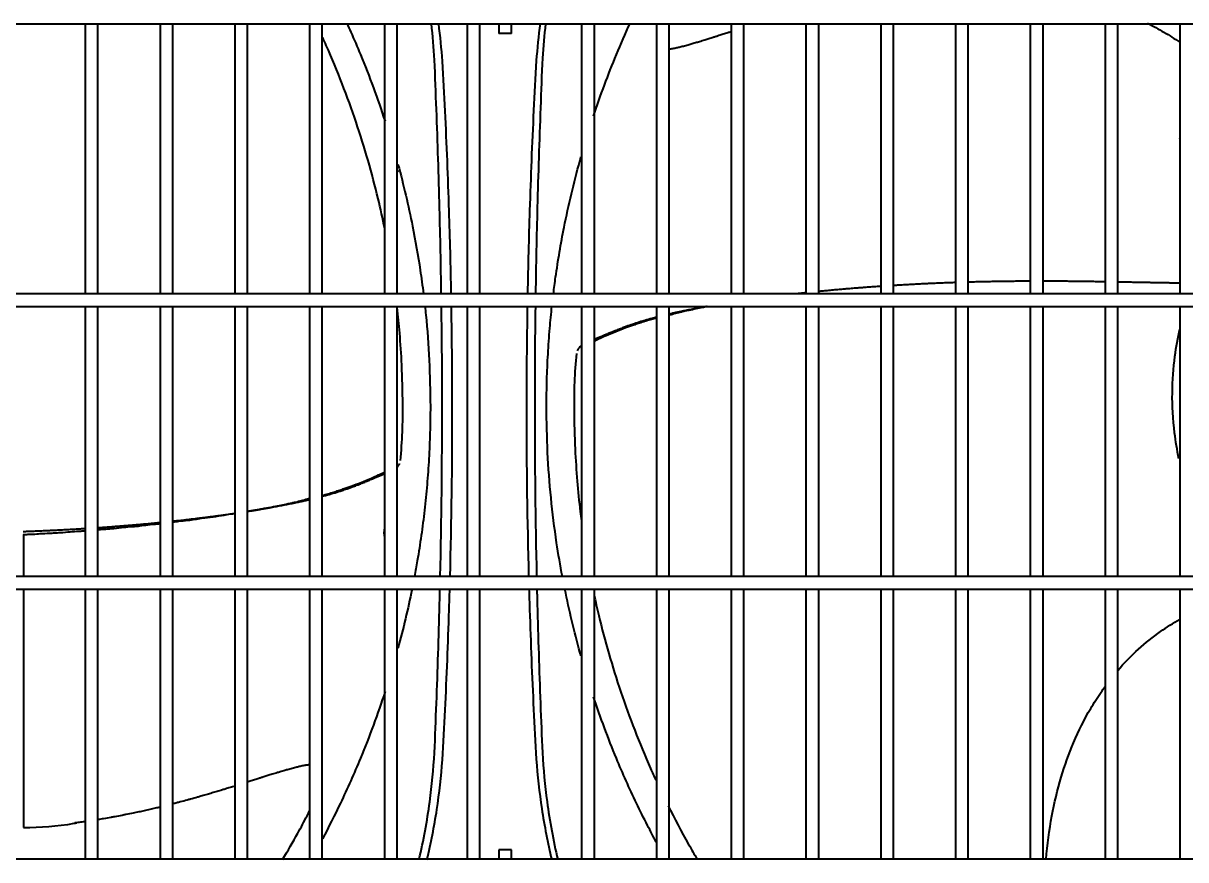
# Model space of a CAD drawing. Extents: x 58467 to 79089, y -33726 to -17391.
# Drawn here: x 72322.65 to 72359.18, y -19846.09 to -19819.82 of the extents above; entities that cross this region are included whole.
import ezdxf

# ---------------------------------------------------------------- set-up
doc = ezdxf.new("R2010")
doc.units = 0
doc.header["$LTSCALE"] = 100
doc.layers.add('+ENTE-ST-DOSEME USTU KONDDRENAJ', color=110, linetype='DOSEMEUSTUKONDENSDRENAJ_LINE', lineweight=40)
doc.linetypes.add('DOSEMEUSTUKONDENSDRENAJ_LINE', pattern='A,300,-40,["CD",Standard,S=15,R=0,X=-35,Y=-7.5],0', length=340)

# ---------------------------------------------------------------- blocks, each defined once
blk = doc.blocks.new('MAGAZA')
at = {"color": 3}
for p, q in [((54065.854, -32520.918, -3.539), (54184.216, -32520.918, -3.539)), ((54112.404, -32520.919, -3.539), (54112.404, -32529.398, -3.539)), ((54112.804, -32529.398, -3.539), (54112.804, -32520.919, -3.539)), ((54114.754, -32520.919, -3.539), (54114.754, -32529.398, -3.539)), ((54115.154, -32529.398, -3.539), (54115.154, -32520.919, -3.539)), ((54117.104, -32520.919, -3.539), (54117.104, -32529.398, -3.539)), ((54117.503, -32529.398, -3.539), (54117.503, -32520.919, -3.539)), ((54119.453, -32520.919, -3.539), (54119.453, -32529.398, -3.539)), ((54119.853, -32529.398, -3.539), (54119.853, -32520.919, -3.539)), ((54121.803, -32520.919, -3.539), (54121.803, -32529.398, -3.539)), ((54122.203, -32529.398, -3.539), (54122.203, -32520.919, -3.539)), ((54124.402, -32520.919, -3.539), (54124.402, -32529.397, -3.539)), ((54124.802, -32529.397, -3.539), (54124.802, -32520.919, -3.539)), ((54125.402, -32520.918, -3.539), (54125.402, -32521.218, -3.539)), ((54125.802, -32521.218, -3.539), (54125.802, -32520.918, -3.539)), ((54128.002, -32520.919, -3.539), (54128.002, -32529.398, -3.539)), ((54128.402, -32529.398, -3.539), (54128.402, -32520.919, -3.539)), ((54130.351, -32520.919, -3.539), (54130.351, -32529.398, -3.539)), ((54130.751, -32529.398, -3.539), (54130.751, -32520.919, -3.539)), ((54132.701, -32520.919, -3.539), (54132.701, -32529.398, -3.539)), ((54133.101, -32529.398, -3.539), (54133.101, -32520.919, -3.539)), ((54135.051, -32520.919, -3.539), (54135.051, -32529.398, -3.539)), ((54135.451, -32529.398, -3.539), (54135.451, -32520.919, -3.539)), ((54137.4, -32520.919, -3.539), (54137.4, -32529.398, -3.539)), ((54137.8, -32529.398, -3.539), (54137.8, -32520.919, -3.539)), ((54139.75, -32520.919, -3.539), (54139.75, -32529.398, -3.539)), ((54140.15, -32529.398, -3.539), (54140.15, -32520.919, -3.539)), ((54142.1, -32520.919, -3.539), (54142.1, -32529.398, -3.539)), ((54142.5, -32529.398, -3.539), (54142.5, -32520.919, -3.539)), ((54144.449, -32520.919, -3.539), (54144.449, -32529.398, -3.539)), ((54144.849, -32529.398, -3.539), (54144.849, -32520.919, -3.539)), ((54146.799, -32520.919, -3.539), (54146.799, -32529.398, -3.539)), ((54146.794, -32524.529, -3.539), (54146.799, -32524.524, -3.539)), ((54122.252, -32525.539, -3.539), (54122.203, -32525.58, -3.539)), ((54146.799, -32528.481, -3.539), (54146.796, -32528.48, -3.539)), ((54146.799, -32528.481, -3.539), (54146.796, -32528.48, -3.539)), ((54184.216, -32529.397, -3.539), (54065.854, -32529.397, -3.539)), ((54065.854, -32529.797, -3.539), (54184.216, -32529.797, -3.539)), ((54112.404, -32529.798, -3.539), (54112.404, -32538.275, -3.539)), ((54112.804, -32538.275, -3.539), (54112.804, -32529.798, -3.539)), ((54114.754, -32529.798, -3.539), (54114.754, -32538.275, -3.539)), ((54115.154, -32538.275, -3.539), (54115.154, -32529.798, -3.539)), ((54117.104, -32529.798, -3.539), (54117.104, -32538.275, -3.539)), ((54117.503, -32538.275, -3.539), (54117.503, -32529.798, -3.539)), ((54119.453, -32529.798, -3.539), (54119.453, -32538.275, -3.539)), ((54119.853, -32538.275, -3.539), (54119.853, -32529.798, -3.539)), ((54121.803, -32529.798, -3.539), (54121.803, -32538.275, -3.539)), ((54122.203, -32538.275, -3.539), (54122.203, -32529.798, -3.539)), ((54124.402, -32529.797, -3.539), (54124.402, -32538.276, -3.539)), ((54124.802, -32538.276, -3.539), (54124.802, -32529.797, -3.539)), ((54128.002, -32529.798, -3.539), (54128.002, -32538.275, -3.539)), ((54128.402, -32538.275, -3.539), (54128.402, -32529.798, -3.539)), ((54130.351, -32529.798, -3.539), (54130.351, -32538.275, -3.539)), ((54130.751, -32538.275, -3.539), (54130.751, -32529.798, -3.539)), ((54132.701, -32529.798, -3.539), (54132.701, -32538.275, -3.539)), ((54133.101, -32538.275, -3.539), (54133.101, -32529.798, -3.539)), ((54135.051, -32529.798, -3.539), (54135.051, -32538.275, -3.539)), ((54135.451, -32538.275, -3.539), (54135.451, -32529.798, -3.539)), ((54137.4, -32529.798, -3.539), (54137.4, -32538.275, -3.539)), ((54137.8, -32538.275, -3.539), (54137.8, -32529.798, -3.539)), ((54139.75, -32529.798, -3.539), (54139.75, -32538.275, -3.539)), ((54140.15, -32538.275, -3.539), (54140.15, -32529.798, -3.539)), ((54142.1, -32529.798, -3.539), (54142.1, -32538.275, -3.539)), ((54142.5, -32538.275, -3.539), (54142.5, -32529.798, -3.539)), ((54144.449, -32529.798, -3.539), (54144.449, -32538.275, -3.539)), ((54144.849, -32538.275, -3.539), (54144.849, -32529.798, -3.539)), ((54146.799, -32529.798, -3.539), (54146.799, -32538.275, -3.539)), ((54110.459, -32536.955, -3.539), (54110.459, -32538.276, -3.539)), ((54184.216, -32538.276, -3.539), (54065.854, -32538.276, -3.539)), ((54065.854, -32538.676, -3.539), (54184.216, -32538.676, -3.539)), ((54110.459, -32538.676, -3.539), (54110.459, -32546.153, -3.539)), ((54112.404, -32538.675, -3.539), (54112.404, -32547.154, -3.539)), ((54112.804, -32547.154, -3.539), (54112.804, -32538.675, -3.539)), ((54114.754, -32538.675, -3.539), (54114.754, -32547.154, -3.539)), ((54115.154, -32547.154, -3.539), (54115.154, -32538.675, -3.539)), ((54117.104, -32538.675, -3.539), (54117.104, -32547.154, -3.539)), ((54117.503, -32547.154, -3.539), (54117.503, -32538.675, -3.539)), ((54119.453, -32538.675, -3.539), (54119.453, -32547.154, -3.539)), ((54119.853, -32547.154, -3.539), (54119.853, -32538.675, -3.539)), ((54121.803, -32538.675, -3.539), (54121.803, -32547.154, -3.539)), ((54122.203, -32547.154, -3.539), (54122.203, -32538.675, -3.539)), ((54124.402, -32538.676, -3.539), (54124.402, -32547.154, -3.539)), ((54124.802, -32547.154, -3.539), (54124.802, -32538.676, -3.539)), ((54128.002, -32538.675, -3.539), (54128.002, -32547.154, -3.539)), ((54128.402, -32547.154, -3.539), (54128.402, -32538.675, -3.539)), ((54130.351, -32538.675, -3.539), (54130.351, -32547.154, -3.539)), ((54130.751, -32547.154, -3.539), (54130.751, -32538.675, -3.539)), ((54132.701, -32538.675, -3.539), (54132.701, -32547.154, -3.539)), ((54133.101, -32547.154, -3.539), (54133.101, -32538.675, -3.539)), ((54135.051, -32538.675, -3.539), (54135.051, -32547.154, -3.539)), ((54135.451, -32547.154, -3.539), (54135.451, -32538.675, -3.539)), ((54137.4, -32538.675, -3.539), (54137.4, -32547.154, -3.539)), ((54137.8, -32547.154, -3.539), (54137.8, -32538.675, -3.539)), ((54139.75, -32538.675, -3.539), (54139.75, -32547.154, -3.539)), ((54140.15, -32547.154, -3.539), (54140.15, -32538.675, -3.539)), ((54142.1, -32538.675, -3.539), (54142.1, -32547.154, -3.539)), ((54142.5, -32547.154, -3.539), (54142.5, -32538.675, -3.539)), ((54144.449, -32538.675, -3.539), (54144.449, -32547.154, -3.539)), ((54144.849, -32547.154, -3.539), (54144.849, -32538.675, -3.539)), ((54146.799, -32538.675, -3.539), (54146.799, -32547.154, -3.539)), ((54184.216, -32547.154, -3.539), (54065.854, -32547.154, -3.539)), ((54125.402, -32546.854, -3.539), (54125.402, -32547.154, -3.539)), ((54125.802, -32546.854, -3.539), (54125.402, -32546.854, -3.539)), ((54125.802, -32547.154, -3.539), (54125.802, -32546.854, -3.539))]:
    blk.add_line(p, q, dxfattribs=at)
for radius, start, end in [(1.1, 171.8382, 188.1618), (1.795, 261.0565, 262.7284)]:
    blk.add_arc((54122.891, -32536.902, -3.539), radius, start, end, dxfattribs=at)
for points, knots in [([(54120.623, -32520.905, -3.539), (54120.665, -32520.996, -3.539), (54120.812, -32521.321, -3.539), (54121.246, -32522.332, -3.539), (54121.593, -32523.271, -3.539), (54121.824, -32523.979, -3.539)], [0, 0, 0, 0, 0.090907, 0.323924, 1, 1, 1, 1]), ([(54123.592, -32529.396, -3.539), (54123.579, -32528.502, -3.539), (54123.561, -32527.609, -3.539), (54123.512, -32525.679, -3.539), (54123.479, -32524.643, -3.539), (54123.419, -32523.09, -3.539), (54123.403, -32522.572, -3.539), (54123.354, -32521.674, -3.539), (54123.323, -32521.294, -3.539), (54123.28, -32520.916, -3.539)], [0, 0, 0, 0, 0.315659, 0.315659, 0.681641, 0.681641, 0.864632, 0.864632, 1, 1, 1, 1]), ([(54123.904, -32529.397, -3.539), (54123.888, -32528.527, -3.539), (54123.866, -32527.658, -3.539), (54123.805, -32525.745, -3.539), (54123.763, -32524.702, -3.539), (54123.687, -32523.138, -3.539), (54123.666, -32522.616, -3.539), (54123.601, -32521.701, -3.539), (54123.561, -32521.308, -3.539), (54123.509, -32520.915, -3.539)], [0, 0, 0, 0, 0.307076, 0.307076, 0.675824, 0.675824, 0.860198, 0.860198, 1, 1, 1, 1]), ([(54125.802, -32521.218, -3.539), (54125.802, -32521.218, -3.539), (54125.8, -32521.218, -3.539), (54125.791, -32521.218, -3.539), (54125.782, -32521.218, -3.539), (54125.758, -32521.218, -3.539), (54125.743, -32521.218, -3.539), (54125.707, -32521.218, -3.539), (54125.687, -32521.218, -3.539), (54125.645, -32521.218, -3.539), (54125.622, -32521.218, -3.539), (54125.577, -32521.218, -3.539), (54125.555, -32521.218, -3.539), (54125.512, -32521.218, -3.539), (54125.492, -32521.218, -3.539), (54125.458, -32521.218, -3.539), (54125.443, -32521.218, -3.539), (54125.419, -32521.218, -3.539), (54125.411, -32521.218, -3.539), (54125.403, -32521.218, -3.539), (54125.402, -32521.218, -3.539), (54125.402, -32521.218, -3.539)], [0, 0, 0, 0, 0.072796, 0.072796, 0.180355, 0.180355, 0.287914, 0.287914, 0.395473, 0.395473, 0.503031, 0.503031, 0.61059, 0.61059, 0.718149, 0.718149, 0.825708, 0.825708, 0.933267, 0.933267, 1, 1, 1, 1]), ([(54126.695, -32520.916, -3.539), (54126.644, -32521.3, -3.539), (54126.604, -32521.688, -3.539), (54126.54, -32522.597, -3.539), (54126.518, -32523.119, -3.539), (54126.442, -32524.686, -3.539), (54126.4, -32525.732, -3.539), (54126.339, -32527.65, -3.539), (54126.317, -32528.523, -3.539), (54126.301, -32529.396, -3.539)], [0, 0, 0, 0, 0.136943, 0.136943, 0.321752, 0.321752, 0.691369, 0.691369, 1, 1, 1, 1]), ([(54126.865, -32520.918, -3.539), (54126.825, -32521.275, -3.539), (54126.794, -32521.634, -3.539), (54126.744, -32522.513, -3.539), (54126.728, -32523.034, -3.539), (54126.668, -32524.596, -3.539), (54126.635, -32525.638, -3.539), (54126.585, -32527.585, -3.539), (54126.566, -32528.491, -3.539), (54126.553, -32529.396, -3.539)], [0, 0, 0, 0, 0.126998, 0.126998, 0.311253, 0.311253, 0.679764, 0.679764, 1, 1, 1, 1]), ([(54128.376, -32523.814, -3.539), (54128.592, -32523.162, -3.539), (54128.957, -32522.184, -3.539), (54129.374, -32521.229, -3.539), (54129.522, -32520.905, -3.539)], [0, 0, 0, 0, 0.658433, 1, 1, 1, 1]), ([(54130.744, -32521.712, -3.539), (54130.746, -32521.712, -3.539), (54130.766, -32521.709, -3.539), (54130.803, -32521.703, -3.539), (54130.866, -32521.692, -3.539), (54130.926, -32521.68, -3.539), (54131.003, -32521.664, -3.539), (54131.082, -32521.645, -3.539), (54131.163, -32521.625, -3.539), (54131.236, -32521.606, -3.539), (54131.309, -32521.586, -3.539), (54131.397, -32521.562, -3.539), (54131.488, -32521.535, -3.539), (54131.595, -32521.504, -3.539), (54131.69, -32521.476, -3.539), (54131.787, -32521.446, -3.539), (54131.886, -32521.415, -3.539), (54132.001, -32521.379, -3.539), (54132.119, -32521.342, -3.539), (54132.224, -32521.309, -3.539), (54132.33, -32521.275, -3.539), (54132.453, -32521.236, -3.539), (54132.579, -32521.196, -3.539), (54132.66, -32521.171, -3.539), (54132.696, -32521.159, -3.539), (54132.7, -32521.158, -3.539)], [0, 0, 0, 0, 0.004044, 0.044465, 0.084886, 0.125307, 0.165729, 0.22636, 0.266782, 0.307203, 0.347624, 0.388045, 0.448677, 0.489098, 0.54973, 0.590151, 0.630573, 0.691204, 0.751836, 0.792257, 0.832679, 0.89331, 0.953942, 0.994364, 1, 1, 1, 1]), ([(54145.782, -32520.901, -3.539), (54145.958, -32520.988, -3.539), (54146.303, -32521.176, -3.539), (54146.636, -32521.386, -3.539), (54146.799, -32521.498, -3.539)], [0, 0, 0, 0, 0.500416, 1, 1, 1, 1]), ([(54121.815, -32527.352, -3.539), (54121.751, -32527.038, -3.539), (54121.504, -32525.925, -3.539), (54120.954, -32524.007, -3.539), (54120.299, -32522.316, -3.539), (54119.903, -32521.434, -3.539), (54119.865, -32521.351, -3.539)], [0, 0, 0, 0, 0.157183, 0.558604, 0.95857, 1, 1, 1, 1]), ([(54127.115, -32529.394, -3.539), (54127.137, -32529.221, -3.539), (54127.194, -32528.784, -3.539), (54127.303, -32528.087, -3.539), (54127.529, -32526.865, -3.539), (54127.765, -32525.871, -3.539), (54127.969, -32525.142, -3.539), (54127.98, -32525.099, -3.539)], [0, 0, 0, 0, 0.119341, 0.301439, 0.482327, 0.969974, 1, 1, 1, 1]), ([(54122.23, -32525.336, -3.539), (54122.405, -32525.976, -3.539), (54122.665, -32527.076, -3.539), (54122.903, -32528.436, -3.539), (54122.999, -32529.146, -3.539), (54123.03, -32529.394, -3.539)], [0, 0, 0, 0, 0.48072, 0.818915, 1, 1, 1, 1]), ([(54137.401, -32529.163, -3.539), (54137.396, -32529.163, -3.539), (54137.327, -32529.168, -3.539), (54137.207, -32529.176, -3.539), (54137.043, -32529.188, -3.539), (54136.897, -32529.199, -3.539), (54136.752, -32529.21, -3.539), (54136.593, -32529.222, -3.539), (54136.435, -32529.235, -3.539), (54136.278, -32529.248, -3.539), (54136.12, -32529.262, -3.539), (54135.979, -32529.274, -3.539), (54135.822, -32529.289, -3.539), (54135.68, -32529.302, -3.539), (54135.545, -32529.315, -3.539), (54135.473, -32529.322, -3.539), (54135.449, -32529.324, -3.539)], [0, 0, 0, 0, 0.007103, 0.105116, 0.178625, 0.252135, 0.325644, 0.399153, 0.497166, 0.570676, 0.644185, 0.742198, 0.791204, 0.889217, 0.962726, 1, 1, 1, 1]), ([(54139.753, -32529.045, -3.539), (54139.733, -32529.045, -3.539), (54139.664, -32529.048, -3.539), (54139.53, -32529.053, -3.539), (54139.382, -32529.058, -3.539), (54139.218, -32529.065, -3.539), (54139.07, -32529.071, -3.539), (54138.904, -32529.078, -3.539), (54138.753, -32529.085, -3.539), (54138.603, -32529.092, -3.539), (54138.437, -32529.101, -3.539), (54138.291, -32529.109, -3.539), (54138.129, -32529.118, -3.539), (54137.984, -32529.126, -3.539), (54137.864, -32529.133, -3.539), (54137.809, -32529.137, -3.539), (54137.802, -32529.137, -3.539)], [0, 0, 0, 0, 0.030761, 0.106414, 0.207284, 0.257719, 0.358589, 0.434241, 0.509893, 0.585546, 0.661198, 0.762068, 0.812503, 0.913373, 0.989026, 1, 1, 1, 1]), ([(54142.098, -32529.002, -3.539), (54142.043, -32529.002, -3.539), (54141.954, -32529.003, -3.539), (54141.798, -32529.004, -3.539), (54141.665, -32529.005, -3.539), (54141.501, -32529.006, -3.539), (54141.369, -32529.008, -3.539), (54141.205, -32529.01, -3.539), (54141.074, -32529.012, -3.539), (54140.909, -32529.015, -3.539), (54140.777, -32529.018, -3.539), (54140.61, -32529.021, -3.539), (54140.475, -32529.024, -3.539), (54140.307, -32529.028, -3.539), (54140.208, -32529.031, -3.539), (54140.143, -32529.033, -3.539)], [0, 0, 0, 0, 0.083725, 0.134792, 0.236924, 0.28799, 0.390123, 0.441189, 0.543321, 0.594388, 0.69652, 0.747586, 0.849719, 0.900785, 1, 1, 1, 1]), ([(54144.448, -32529.02, -3.539), (54144.411, -32529.02, -3.539), (54144.327, -32529.018, -3.539), (54144.211, -32529.017, -3.539), (54144.068, -32529.015, -3.539), (54143.939, -32529.012, -3.539), (54143.791, -32529.01, -3.539), (54143.658, -32529.009, -3.539), (54143.526, -32529.007, -3.539), (54143.378, -32529.006, -3.539), (54143.248, -32529.005, -3.539), (54143.102, -32529.004, -3.539), (54142.973, -32529.003, -3.539), (54142.827, -32529.002, -3.539), (54142.681, -32529.002, -3.539), (54142.571, -32529.002, -3.539), (54142.511, -32529.002, -3.539), (54142.499, -32529.002, -3.539)], [0, 0, 0, 0, 0.058456, 0.133376, 0.183323, 0.283216, 0.333162, 0.408082, 0.483002, 0.532949, 0.632842, 0.682788, 0.757708, 0.832628, 0.907548, 0.982468, 1, 1, 1, 1]), ([(54146.799, -32529.062, -3.539), (54146.797, -32529.062, -3.539), (54146.753, -32529.061, -3.539), (54146.681, -32529.06, -3.539), (54146.574, -32529.059, -3.539), (54146.475, -32529.058, -3.539), (54146.374, -32529.056, -3.539), (54146.258, -32529.054, -3.539), (54146.156, -32529.053, -3.539), (54146.04, -32529.05, -3.539), (54145.922, -32529.048, -3.539), (54145.803, -32529.046, -3.539), (54145.698, -32529.044, -3.539), (54145.59, -32529.042, -3.539), (54145.467, -32529.04, -3.539), (54145.339, -32529.037, -3.539), (54145.214, -32529.035, -3.539), (54145.088, -32529.032, -3.539), (54144.963, -32529.03, -3.539), (54144.884, -32529.028, -3.539), (54144.851, -32529.028, -3.539), (54144.85, -32529.028, -3.539)], [0, 0, 0, 0, 0.002758, 0.072208, 0.118509, 0.164809, 0.234259, 0.28056, 0.35001, 0.396311, 0.465761, 0.535212, 0.581512, 0.627812, 0.697263, 0.766713, 0.813014, 0.882464, 0.951915, 0.998215, 1, 1, 1, 1]), ([(54135.049, -32529.365, -3.539), (54135.003, -32529.37, -3.539), (54134.927, -32529.378, -3.539), (54134.83, -32529.389, -3.539), (54134.779, -32529.394, -3.539), (54134.758, -32529.397, -3.539)], [0, 0, 0, 0, 0.46864, 0.785024, 1, 1, 1, 1]), ([(54122.306, -32534.636, -3.539), (54122.336, -32534.333, -3.539), (54122.379, -32533.741, -3.539), (54122.384, -32532.739, -3.539), (54122.36, -32531.706, -3.539), (54122.294, -32530.692, -3.539), (54122.235, -32530.092, -3.539), (54122.205, -32529.824, -3.539)], [0, 0, 0, 0, 0.183902, 0.361313, 0.620544, 0.830062, 1, 1, 1, 1]), ([(54123.077, -32529.796, -3.539), (54123.086, -32529.882, -3.539), (54123.145, -32530.444, -3.539), (54123.227, -32531.489, -3.539), (54123.241, -32532.45, -3.539), (54123.248, -32532.933, -3.539)], [0, 0, 0, 0, 0.083377, 0.539095, 1, 1, 1, 1]), ([(54126.897, -32532.933, -3.539), (54126.9, -32532.658, -3.539), (54126.904, -32532.11, -3.539), (54126.941, -32531.291, -3.539), (54126.995, -32530.52, -3.539), (54127.044, -32530.023, -3.539), (54127.068, -32529.796, -3.539)], [0, 0, 0, 0, 0.262384, 0.523093, 0.782124, 1, 1, 1, 1]), ([(54131.97, -32529.797, -3.539), (54131.969, -32529.797, -3.539), (54131.871, -32529.815, -3.539), (54131.624, -32529.868, -3.539), (54131.391, -32529.912, -3.539), (54131.041, -32529.989, -3.539), (54130.883, -32530.038, -3.539), (54130.756, -32530.069, -3.539), (54130.752, -32530.07, -3.539)], [0, 0, 0, 0, 0.002202, 0.228493, 0.627967, 0.70862, 0.991569, 1, 1, 1, 1]), ([(54131.922, -32529.798, -3.539), (54131.914, -32529.799, -3.539), (54131.878, -32529.805, -3.539), (54131.786, -32529.822, -3.539), (54131.675, -32529.843, -3.539), (54131.538, -32529.869, -3.539), (54131.43, -32529.89, -3.539), (54131.294, -32529.917, -3.539), (54131.187, -32529.939, -3.539), (54131.066, -32529.965, -3.539), (54130.96, -32529.988, -3.539), (54130.851, -32530.012, -3.539), (54130.782, -32530.028, -3.539), (54130.752, -32530.035, -3.539)], [0, 0, 0, 0, 0.019315, 0.08873, 0.227561, 0.296976, 0.435806, 0.505221, 0.644052, 0.713467, 0.81759, 0.921713, 1, 1, 1, 1]), ([(54130.351, -32530.134, -3.539), (54130.331, -32530.139, -3.539), (54130.286, -32530.151, -3.539), (54130.203, -32530.174, -3.539), (54130.103, -32530.201, -3.539), (54130.004, -32530.23, -3.539), (54129.909, -32530.258, -3.539), (54129.811, -32530.289, -3.539), (54129.715, -32530.319, -3.539), (54129.631, -32530.347, -3.539), (54129.549, -32530.375, -3.539), (54129.456, -32530.407, -3.539), (54129.364, -32530.44, -3.539), (54129.285, -32530.47, -3.539), (54129.207, -32530.499, -3.539), (54129.131, -32530.529, -3.539), (54129.044, -32530.563, -3.539), (54128.97, -32530.593, -3.539), (54128.898, -32530.623, -3.539), (54128.837, -32530.648, -3.539), (54128.776, -32530.674, -3.539), (54128.709, -32530.703, -3.539), (54128.642, -32530.731, -3.539), (54128.577, -32530.759, -3.539), (54128.525, -32530.782, -3.539), (54128.47, -32530.806, -3.539), (54128.431, -32530.823, -3.539), (54128.404, -32530.835, -3.539), (54128.394, -32530.839, -3.539)], [0, 0, 0, 0, 0.025302, 0.058842, 0.109154, 0.159465, 0.193006, 0.243317, 0.293628, 0.327169, 0.36071, 0.411021, 0.461332, 0.494873, 0.528414, 0.578725, 0.612266, 0.662577, 0.696118, 0.729658, 0.763199, 0.79674, 0.847051, 0.880592, 0.914133, 0.947674, 0.981214, 1, 1, 1, 1]), ([(54130.35, -32530.162, -3.539), (54130.314, -32530.171, -3.539), (54130.215, -32530.197, -3.539), (54130.091, -32530.234, -3.539), (54129.995, -32530.262, -3.539), (54129.905, -32530.289, -3.539), (54129.782, -32530.33, -3.539), (54129.601, -32530.39, -3.539), (54129.261, -32530.511, -3.539), (54128.886, -32530.663, -3.539), (54128.558, -32530.806, -3.539), (54128.439, -32530.865, -3.539), (54128.399, -32530.884, -3.539)], [0, 0, 0, 0, 0.053839, 0.149249, 0.203333, 0.226493, 0.301247, 0.373104, 0.496736, 0.801431, 0.930492, 1, 1, 1, 1]), ([(54146.771, -32534.577, -3.539), (54146.712, -32534.302, -3.539), (54146.667, -32534.031, -3.539), (54146.526, -32532.901, -3.539), (54146.549, -32532.09, -3.539), (54146.683, -32531.062, -3.539), (54146.734, -32530.775, -3.539), (54146.796, -32530.504, -3.539)], [0, 0, 0, 0, 0.178319, 0.178319, 0.758219, 0.758219, 1, 1, 1, 1]), ([(54127.998, -32531.028, -3.539), (54127.987, -32531.034, -3.539), (54127.95, -32531.058, -3.539), (54127.909, -32531.105, -3.539), (54127.875, -32531.156, -3.539), (54127.861, -32531.183, -3.539)], [0, 0, 0, 0, 0.14858, 0.57746, 1, 1, 1, 1]), ([(54127.839, -32531.269, -3.539), (54127.809, -32531.573, -3.539), (54127.766, -32532.165, -3.539), (54127.761, -32533.166, -3.539), (54127.785, -32534.2, -3.539), (54127.855, -32535.264, -3.539), (54127.93, -32536.014, -3.539), (54127.982, -32536.432, -3.539), (54127.994, -32536.531, -3.539)], [0, 0, 0, 0, 0.167977, 0.330025, 0.566807, 0.758181, 0.942521, 1, 1, 1, 1]), ([(54123.248, -32532.933, -3.539), (54123.246, -32533.208, -3.539), (54123.241, -32533.756, -3.539), (54123.205, -32534.575, -3.539), (54123.147, -32535.387, -3.539), (54123.067, -32536.192, -3.539), (54122.965, -32536.989, -3.539), (54122.857, -32537.684, -3.539), (54122.78, -32538.112, -3.539), (54122.749, -32538.278, -3.539)], [0, 0, 0, 0, 0.153416, 0.305853, 0.457308, 0.607781, 0.75727, 0.905773, 1, 1, 1, 1]), ([(54127.397, -32538.279, -3.539), (54127.33, -32537.925, -3.539), (54127.191, -32537.105, -3.539), (54127.03, -32535.805, -3.539), (54126.918, -32534.376, -3.539), (54126.904, -32533.416, -3.539), (54126.897, -32532.933, -3.539)], [0, 0, 0, 0, 0.200697, 0.464092, 0.73053, 1, 1, 1, 1]), ([(54122.206, -32534.834, -3.539), (54122.217, -32534.823, -3.539), (54122.244, -32534.79, -3.539), (54122.27, -32534.75, -3.539), (54122.284, -32534.722, -3.539)], [0, 0, 0, 0, 0.363149, 1, 1, 1, 1]), ([(54119.854, -32535.729, -3.539), (54119.87, -32535.724, -3.539), (54119.948, -32535.703, -3.539), (54120.055, -32535.672, -3.539), (54120.15, -32535.644, -3.539), (54120.241, -32535.616, -3.539), (54120.363, -32535.575, -3.539), (54120.544, -32535.516, -3.539), (54120.884, -32535.395, -3.539), (54121.259, -32535.242, -3.539), (54121.609, -32535.09, -3.539), (54121.747, -32535.021, -3.539), (54121.804, -32534.993, -3.539)], [0, 0, 0, 0, 0.024177, 0.119177, 0.173029, 0.19609, 0.270523, 0.342071, 0.465172, 0.768559, 0.897066, 1, 1, 1, 1]), ([(54119.856, -32535.755, -3.539), (54119.881, -32535.749, -3.539), (54119.943, -32535.732, -3.539), (54120.042, -32535.704, -3.539), (54120.141, -32535.676, -3.539), (54120.236, -32535.647, -3.539), (54120.335, -32535.617, -3.539), (54120.431, -32535.586, -3.539), (54120.514, -32535.559, -3.539), (54120.596, -32535.531, -3.539), (54120.689, -32535.499, -3.539), (54120.781, -32535.465, -3.539), (54120.86, -32535.436, -3.539), (54120.938, -32535.406, -3.539), (54121.015, -32535.377, -3.539), (54121.101, -32535.342, -3.539), (54121.175, -32535.312, -3.539), (54121.247, -32535.283, -3.539), (54121.308, -32535.257, -3.539), (54121.369, -32535.232, -3.539), (54121.437, -32535.203, -3.539), (54121.503, -32535.174, -3.539), (54121.568, -32535.146, -3.539), (54121.62, -32535.124, -3.539), (54121.675, -32535.1, -3.539), (54121.721, -32535.08, -3.539), (54121.771, -32535.058, -3.539), (54121.796, -32535.047, -3.539), (54121.807, -32535.042, -3.539)], [0, 0, 0, 0, 0.03153, 0.081147, 0.130764, 0.163842, 0.21346, 0.263077, 0.296155, 0.329233, 0.37885, 0.428467, 0.461545, 0.494623, 0.54424, 0.577319, 0.626936, 0.660014, 0.693092, 0.72617, 0.759248, 0.808865, 0.841943, 0.875021, 0.908099, 0.941178, 0.974256, 1, 1, 1, 1]), ([(54117.504, -32536.225, -3.539), (54117.541, -32536.218, -3.539), (54117.666, -32536.19, -3.539), (54117.838, -32536.163, -3.539), (54118.033, -32536.134, -3.539), (54118.232, -32536.099, -3.539), (54118.521, -32536.037, -3.539), (54118.754, -32535.994, -3.539), (54119.105, -32535.917, -3.539), (54119.281, -32535.862, -3.539), (54119.429, -32535.827, -3.539), (54119.452, -32535.822, -3.539)], [0, 0, 0, 0, 0.053106, 0.183061, 0.25229, 0.323469, 0.470338, 0.72961, 0.781957, 0.965599, 1, 1, 1, 1]), ([(54117.505, -32536.229, -3.539), (54117.538, -32536.223, -3.539), (54117.613, -32536.211, -3.539), (54117.732, -32536.192, -3.539), (54117.861, -32536.171, -3.539), (54117.991, -32536.149, -3.539), (54118.12, -32536.127, -3.539), (54118.233, -32536.107, -3.539), (54118.359, -32536.084, -3.539), (54118.47, -32536.063, -3.539), (54118.607, -32536.037, -3.539), (54118.716, -32536.016, -3.539), (54118.851, -32535.989, -3.539), (54118.959, -32535.966, -3.539), (54119.079, -32535.941, -3.539), (54119.185, -32535.918, -3.539), (54119.304, -32535.891, -3.539), (54119.393, -32535.871, -3.539), (54119.443, -32535.859, -3.539), (54119.453, -32535.857, -3.539)], [0, 0, 0, 0, 0.048356, 0.112135, 0.175914, 0.239693, 0.303472, 0.367251, 0.409771, 0.49481, 0.537329, 0.622368, 0.664887, 0.749926, 0.792445, 0.856225, 0.920004, 0.983783, 1, 1, 1, 1]), ([(54115.155, -32536.534, -3.539), (54115.181, -32536.532, -3.539), (54115.238, -32536.525, -3.539), (54115.355, -32536.513, -3.539), (54115.492, -32536.497, -3.539), (54115.644, -32536.48, -3.539), (54115.796, -32536.462, -3.539), (54115.932, -32536.446, -3.539), (54116.083, -32536.427, -3.539), (54116.22, -32536.41, -3.539), (54116.372, -32536.391, -3.539), (54116.509, -32536.373, -3.539), (54116.644, -32536.354, -3.539), (54116.792, -32536.334, -3.539), (54116.923, -32536.315, -3.539), (54117.031, -32536.3, -3.539), (54117.081, -32536.293, -3.539), (54117.101, -32536.29, -3.539)], [0, 0, 0, 0, 0.039359, 0.085754, 0.178543, 0.248135, 0.317727, 0.410516, 0.456911, 0.5497, 0.619292, 0.688884, 0.758476, 0.828068, 0.920857, 0.967252, 1, 1, 1, 1]), ([(54115.158, -32536.564, -3.539), (54115.223, -32536.555, -3.539), (54115.368, -32536.535, -3.539), (54115.552, -32536.517, -3.539), (54115.847, -32536.482, -3.539), (54116.071, -32536.437, -3.539), (54116.334, -32536.41, -3.539), (54116.584, -32536.378, -3.539), (54116.835, -32536.334, -3.539), (54117.013, -32536.305, -3.539), (54117.101, -32536.293, -3.539)], [0, 0, 0, 0, 0.113321, 0.262749, 0.319434, 0.510079, 0.587964, 0.672012, 0.853439, 1, 1, 1, 1]), ([(54110.452, -32536.859, -3.539), (54110.501, -32536.857, -3.539), (54110.616, -32536.853, -3.539), (54110.763, -32536.848, -3.539), (54110.927, -32536.841, -3.539), (54111.075, -32536.835, -3.539), (54111.241, -32536.828, -3.539), (54111.392, -32536.821, -3.539), (54111.542, -32536.813, -3.539), (54111.708, -32536.805, -3.539), (54111.854, -32536.797, -3.539), (54112.016, -32536.788, -3.539), (54112.161, -32536.78, -3.539), (54112.301, -32536.771, -3.539), (54112.377, -32536.767, -3.539), (54112.404, -32536.765, -3.539)], [0, 0, 0, 0, 0.075374, 0.176188, 0.226595, 0.327409, 0.403019, 0.47863, 0.55424, 0.629851, 0.730665, 0.781072, 0.881886, 0.957497, 1, 1, 1, 1]), ([(54110.457, -32536.954, -3.539), (54110.484, -32536.953, -3.539), (54110.548, -32536.951, -3.539), (54110.649, -32536.949, -3.539), (54110.806, -32536.946, -3.539), (54111.012, -32536.924, -3.539), (54111.235, -32536.914, -3.539), (54111.449, -32536.906, -3.539), (54111.681, -32536.891, -3.539), (54111.926, -32536.866, -3.539), (54112.139, -32536.851, -3.539), (54112.304, -32536.844, -3.539), (54112.376, -32536.84, -3.539), (54112.403, -32536.839, -3.539)], [0, 0, 0, 0, 0.047503, 0.110853, 0.162385, 0.26559, 0.398055, 0.474574, 0.557765, 0.734792, 0.898208, 0.962554, 1, 1, 1, 1]), ([(54112.803, -32536.801, -3.539), (54112.856, -32536.797, -3.539), (54112.965, -32536.79, -3.539), (54113.137, -32536.779, -3.539), (54113.367, -32536.757, -3.539), (54113.606, -32536.727, -3.539), (54113.819, -32536.708, -3.539), (54113.999, -32536.696, -3.539), (54114.17, -32536.68, -3.539), (54114.387, -32536.645, -3.539), (54114.605, -32536.629, -3.539), (54114.732, -32536.616, -3.539), (54114.755, -32536.614, -3.539)], [0, 0, 0, 0, 0.073989, 0.153729, 0.239276, 0.420725, 0.584233, 0.647352, 0.701423, 0.819298, 0.967653, 1, 1, 1, 1]), ([(54112.804, -32536.739, -3.539), (54112.854, -32536.735, -3.539), (54112.953, -32536.729, -3.539), (54113.102, -32536.718, -3.539), (54113.249, -32536.707, -3.539), (54113.393, -32536.696, -3.539), (54113.552, -32536.684, -3.539), (54113.71, -32536.671, -3.539), (54113.867, -32536.658, -3.539), (54114.025, -32536.644, -3.539), (54114.166, -32536.631, -3.539), (54114.323, -32536.617, -3.539), (54114.465, -32536.604, -3.539), (54114.62, -32536.589, -3.539), (54114.711, -32536.58, -3.539), (54114.755, -32536.576, -3.539)], [0, 0, 0, 0, 0.075163, 0.148659, 0.222156, 0.295652, 0.369148, 0.467143, 0.54064, 0.614136, 0.712131, 0.761129, 0.859124, 0.93262, 1, 1, 1, 1]), ([(54122.895, -32547.16, -3.539), (54123.036, -32546.561, -3.539), (54123.148, -32545.957, -3.539), (54123.299, -32544.838, -3.539), (54123.347, -32544.325, -3.539), (54123.403, -32543.293, -3.539), (54123.419, -32542.775, -3.539), (54123.479, -32541.222, -3.539), (54123.512, -32540.186, -3.539), (54123.542, -32538.992, -3.539), (54123.546, -32538.834, -3.539), (54123.55, -32538.676, -3.539)], [0, 0, 0, 0, 0.21737, 0.21737, 0.399155, 0.399155, 0.58094, 0.58094, 0.94451, 0.94451, 1, 1, 1, 1]), ([(54123.142, -32547.169, -3.539), (54123.267, -32546.65, -3.539), (54123.37, -32546.124, -3.539), (54123.531, -32545.076, -3.539), (54123.59, -32544.553, -3.539), (54123.665, -32543.509, -3.539), (54123.686, -32542.987, -3.539), (54123.763, -32541.419, -3.539), (54123.804, -32540.374, -3.539), (54123.845, -32539.111, -3.539), (54123.851, -32538.894, -3.539), (54123.858, -32538.676, -3.539)], [0, 0, 0, 0, 0.189158, 0.189158, 0.372762, 0.372762, 0.556366, 0.556366, 0.923574, 0.923574, 1, 1, 1, 1]), ([(54126.347, -32538.676, -3.539), (54126.353, -32538.89, -3.539), (54126.36, -32539.103, -3.539), (54126.4, -32540.361, -3.539), (54126.441, -32541.404, -3.539), (54126.517, -32542.968, -3.539), (54126.539, -32543.489, -3.539), (54126.612, -32544.53, -3.539), (54126.67, -32545.049, -3.539), (54126.831, -32546.103, -3.539), (54126.935, -32546.636, -3.539), (54127.061, -32547.162, -3.539)], [0, 0, 0, 0, 0.075143, 0.075143, 0.442368, 0.442368, 0.625981, 0.625981, 0.809594, 0.809594, 1, 1, 1, 1]), ([(54126.595, -32538.677, -3.539), (54126.599, -32538.834, -3.539), (54126.603, -32538.992, -3.539), (54126.634, -32540.186, -3.539), (54126.666, -32541.222, -3.539), (54126.726, -32542.775, -3.539), (54126.743, -32543.293, -3.539), (54126.798, -32544.325, -3.539), (54126.846, -32544.838, -3.539), (54126.997, -32545.956, -3.539), (54127.109, -32546.56, -3.539), (54127.25, -32547.159, -3.539)], [0, 0, 0, 0, 0.055363, 0.055363, 0.419, 0.419, 0.600818, 0.600818, 0.782636, 0.782636, 1, 1, 1, 1]), ([(54127.98, -32540.765, -3.539), (54127.97, -32540.728, -3.539), (54127.777, -32540.038, -3.539), (54127.609, -32539.341, -3.539), (54127.474, -32538.677, -3.539)], [0, 0, 0, 0, 0.052887, 1, 1, 1, 1]), ([(54128.39, -32538.837, -3.539), (54128.437, -32539.056, -3.539), (54128.669, -32540.076, -3.539), (54129.191, -32541.899, -3.539), (54129.861, -32543.629, -3.539), (54130.278, -32544.551, -3.539), (54130.334, -32544.673, -3.539)], [0, 0, 0, 0, 0.112914, 0.525694, 0.936978, 1, 1, 1, 1]), ([(54144.846, -32541.227, -3.539), (54145.05, -32540.99, -3.539), (54145.474, -32540.555, -3.539), (54146.136, -32540.027, -3.539), (54146.586, -32539.741, -3.539), (54146.792, -32539.624, -3.539)], [0, 0, 0, 0, 0.373378, 0.722391, 1, 1, 1, 1]), ([(54121.825, -32541.884, -3.539), (54121.594, -32542.593, -3.539), (54121.157, -32543.777, -3.539), (54120.472, -32545.31, -3.539), (54120.051, -32546.144, -3.539), (54119.854, -32546.514, -3.539)], [0, 0, 0, 0, 0.443757, 0.750386, 1, 1, 1, 1]), ([(54142.599, -32547.154, -3.539), (54142.635, -32546.698, -3.539), (54142.75, -32545.831, -3.539), (54143.041, -32544.604, -3.539), (54143.443, -32543.472, -3.539), (54143.884, -32542.584, -3.539), (54144.245, -32542.015, -3.539), (54144.403, -32541.792, -3.539), (54144.443, -32541.737, -3.539)], [0, 0, 0, 0, 0.239591, 0.456522, 0.654829, 0.860679, 0.964908, 1, 1, 1, 1]), ([(54130.348, -32546.62, -3.539), (54130.254, -32546.445, -3.539), (54130.04, -32546.038, -3.539), (54129.722, -32545.395, -3.539), (54129.396, -32544.691, -3.539), (54128.922, -32543.588, -3.539), (54128.593, -32542.705, -3.539), (54128.376, -32542.054, -3.539)], [0, 0, 0, 0, 0.11975, 0.276771, 0.432533, 0.587035, 1, 1, 1, 1]), ([(54119.46, -32544.186, -3.539), (54119.457, -32544.186, -3.539), (54119.437, -32544.189, -3.539), (54119.394, -32544.194, -3.539), (54119.342, -32544.202, -3.539), (54119.279, -32544.213, -3.539), (54119.219, -32544.225, -3.539), (54119.142, -32544.242, -3.539), (54119.063, -32544.26, -3.539), (54118.983, -32544.281, -3.539), (54118.91, -32544.3, -3.539), (54118.836, -32544.32, -3.539), (54118.748, -32544.344, -3.539), (54118.657, -32544.37, -3.539), (54118.551, -32544.402, -3.539), (54118.455, -32544.43, -3.539), (54118.358, -32544.46, -3.539), (54118.259, -32544.49, -3.539), (54118.144, -32544.526, -3.539), (54118.026, -32544.563, -3.539), (54117.922, -32544.597, -3.539), (54117.815, -32544.63, -3.539), (54117.693, -32544.669, -3.539), (54117.582, -32544.704, -3.539), (54117.52, -32544.724, -3.539), (54117.505, -32544.729, -3.539)], [0, 0, 0, 0, 0.005985, 0.045742, 0.085498, 0.125255, 0.165012, 0.204768, 0.264403, 0.30416, 0.343916, 0.383673, 0.423429, 0.483064, 0.522821, 0.582456, 0.622212, 0.661969, 0.721603, 0.781238, 0.820995, 0.860751, 0.920386, 0.980021, 1, 1, 1, 1]), ([(54117.104, -32544.855, -3.539), (54117.092, -32544.859, -3.539), (54117.031, -32544.878, -3.539), (54116.919, -32544.913, -3.539), (54116.782, -32544.955, -3.539), (54116.645, -32544.997, -3.539), (54116.506, -32545.038, -3.539), (54116.35, -32545.085, -3.539), (54116.193, -32545.131, -3.539), (54116.052, -32545.171, -3.539), (54115.893, -32545.217, -3.539), (54115.75, -32545.257, -3.539), (54115.57, -32545.306, -3.539), (54115.425, -32545.345, -3.539), (54115.275, -32545.385, -3.539), (54115.196, -32545.405, -3.539), (54115.154, -32545.416, -3.539)], [0, 0, 0, 0, 0.018571, 0.09977, 0.180968, 0.235101, 0.3163, 0.397499, 0.478698, 0.559896, 0.614029, 0.722294, 0.776427, 0.884692, 0.938824, 1, 1, 1, 1]), ([(54114.757, -32545.515, -3.539), (54114.706, -32545.528, -3.539), (54114.597, -32545.554, -3.539), (54114.43, -32545.592, -3.539), (54114.257, -32545.632, -3.539), (54114.084, -32545.669, -3.539), (54113.892, -32545.71, -3.539), (54113.718, -32545.745, -3.539), (54113.525, -32545.783, -3.539), (54113.37, -32545.813, -3.539), (54113.175, -32545.848, -3.539), (54113, -32545.878, -3.539), (54112.863, -32545.9, -3.539), (54112.804, -32545.91, -3.539)], [0, 0, 0, 0, 0.079541, 0.168728, 0.257914, 0.3471, 0.436286, 0.555201, 0.614659, 0.733574, 0.793032, 0.911947, 1, 1, 1, 1]), ([(54118.597, -32547.159, -3.539), (54118.769, -32546.892, -3.539), (54119.035, -32546.44, -3.539), (54119.306, -32545.923, -3.539), (54119.428, -32545.685, -3.539), (54119.454, -32545.633, -3.539)], [0, 0, 0, 0, 0.545072, 0.900711, 1, 1, 1, 1]), ([(54130.718, -32545.473, -3.539), (54130.921, -32545.879, -3.539), (54131.22, -32546.443, -3.539), (54131.542, -32547.002, -3.539), (54131.634, -32547.159, -3.539)], [0, 0, 0, 0, 0.719224, 1, 1, 1, 1]), ([(54112.129, -32546.02, -3.539), (54112.099, -32546.025, -3.539), (54111.552, -32546.131, -3.539), (54110.992, -32546.158, -3.539), (54110.46, -32546.166, -3.539)], [0, 0, 0, 0, 0.054083, 1, 1, 1, 1]), ([(54112.407, -32545.969, -3.539), (54112.358, -32545.976, -3.539), (54112.247, -32545.991, -3.539), (54112.137, -32546.006, -3.539), (54112.077, -32546.013, -3.539)], [0, 0, 0, 0, 0.449176, 1, 1, 1, 1])]:
    blk.add_open_spline(points, degree=3, knots=knots, dxfattribs=at)
for points in [[(54123.619, -32532.933, -3.539), (54123.619, -32531.887, -3.539), (54123.612, -32530.842, -3.539), (54123.598, -32529.796, -3.539)], [(54123.938, -32533.053, -3.539), (54123.938, -32531.967, -3.539), (54123.929, -32530.882, -3.539), (54123.911, -32529.796, -3.539)], [(54126.294, -32529.796, -3.539), (54126.276, -32530.882, -3.539), (54126.267, -32531.967, -3.539), (54126.267, -32533.053, -3.539)], [(54126.547, -32529.797, -3.539), (54126.533, -32530.842, -3.539), (54126.526, -32531.887, -3.539), (54126.526, -32532.933, -3.539)], [(54123.559, -32538.276, -3.539), (54123.598, -32536.495, -3.539), (54123.619, -32534.714, -3.539), (54123.619, -32532.933, -3.539)], [(54123.869, -32538.276, -3.539), (54123.915, -32536.536, -3.539), (54123.938, -32534.795, -3.539), (54123.938, -32533.053, -3.539)], [(54126.267, -32533.053, -3.539), (54126.267, -32534.794, -3.539), (54126.29, -32536.536, -3.539), (54126.336, -32538.277, -3.539)], [(54126.526, -32532.933, -3.539), (54126.527, -32534.715, -3.539), (54126.547, -32536.496, -3.539), (54126.586, -32538.277, -3.539)], [(54122.671, -32538.677, -3.539), (54122.544, -32539.299, -3.539), (54122.397, -32539.917, -3.539), (54122.23, -32540.53, -3.539)]]:
    blk.add_open_spline(points, degree=3, dxfattribs=at)

msp = doc.modelspace()

# ---------------------------------------------------------------- block references
at = {"layer": '+ENTE-ST-DOSEME USTU KONDDRENAJ', "color": 3, "linetype": 'Continuous'}
msp.add_blockref('MAGAZA', (18212.194, 12701.082), dxfattribs=at)

doc.saveas('drawing.dxf')
